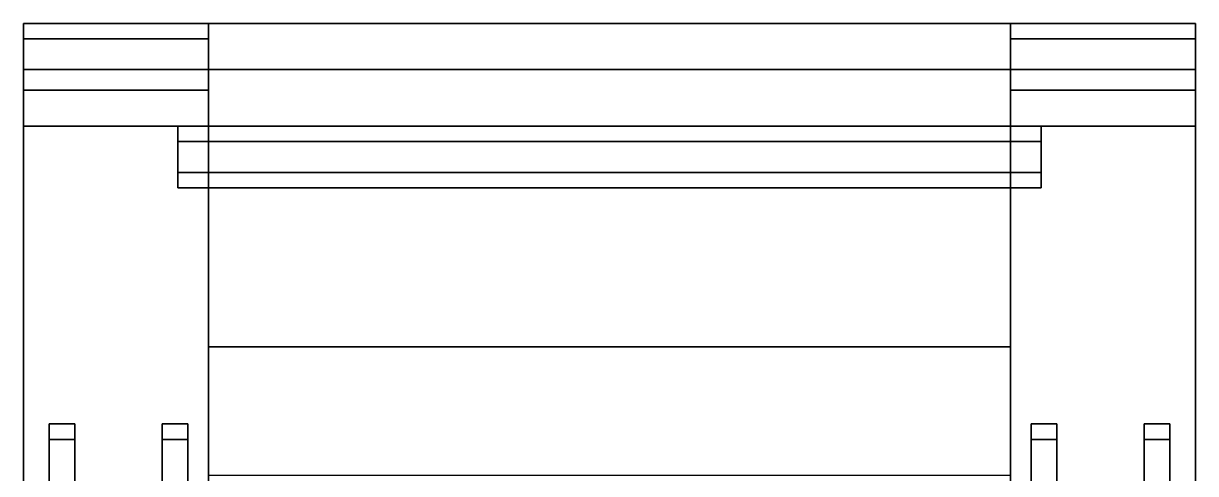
# Model space of a CAD drawing. Extents: x -1.18 to 1.18, y -2.51 to 2.39.
# Drawn here: x -1.14 to 1.14, y 1.513 to 2.39 of the extents above; entities that cross this region are included whole.
import ezdxf

# ---------------------------------------------------------------- set-up
doc = ezdxf.new("R2010")
doc.units = 0
doc.layers.get('0').update_dxf_attribs({"linetype": 'CONTINUOUS'})
for name, color, linetype in [('BOGEY', 5, 'CONTINUOUS'), ('MUDGUARDS', 6, 'CONTINUOUS'), ('WHEELS', 2, 'CONTINUOUS')]:
    doc.layers.add(name, color=color, linetype=linetype)

msp = doc.modelspace()

# ---------------------------------------------------------------- linework, layer by layer
for points in [[(-0.78, 2.3, 0.52), (-0.78, -2.03, 0.44), (-0.78, -0.28, 1), (-0.78, 2.39, 0.71)], [(0.78, 2.39, 0.71), (0.78, 2.3, 0.52), (-0.78, 2.3, 0.52), (-0.78, 2.39, 0.71)], [(-0.78, 2.39, 0.71), (-0.78, 1.02, 1.08), (-0.78, 1.51, 1.06), (-0.78, 2.3, 0.96)], [(0.78, 2.3, 0.96), (0.78, 2.39, 0.71), (-0.78, 2.39, 0.71), (-0.78, 2.3, 0.96)], [(-0.78, 2.39, 0.71), (-0.78, -0.28, 1), (-0.78, -0.28, 1), (-0.78, 1.02, 1.08)], [(0.78, -0.28, 1), (0.78, -2.03, 0.44), (0.78, 2.3, 0.52), (0.78, 2.39, 0.71)], [(0.78, 1.51, 1.06), (0.78, 1.02, 1.08), (0.78, 2.39, 0.71), (0.78, 2.3, 0.96)], [(0.78, -0.28, 1), (0.78, -0.28, 1), (0.78, 2.39, 0.71), (0.78, 1.02, 1.08)], [(0.78, 2.3, 0.52), (0.78, 1.76, 0.34), (-0.78, 1.76, 0.34), (-0.78, 2.3, 0.52)], [(-0.78, 1.76, 0.34), (-0.78, -1.46, 0.34), (-0.78, -2.03, 0.44), (-0.78, 2.3, 0.52)], [(-0.78, 2.3, 0.96), (-0.78, 1.51, 1.06), (0.78, 1.51, 1.06), (0.78, 2.3, 0.96)], [(0.78, -2.03, 0.44), (0.78, -1.46, 0.34), (0.78, 1.76, 0.34), (0.78, 2.3, 0.52)], [(0.78, 1.76, 0.34), (0.78, -1.46, 0.34), (-0.78, -1.46, 0.34), (-0.78, 1.76, 0.34)]]:
    msp.add_3dface(points)
at = {"layer": 'BOGEY'}
for points in [[(-1.09, 1.61, 0.18), (-1.09, 1.58, 0.16), (-1.09, 1.58, 0.25), (-1.09, 1.61, 0.23)], [(-1.09, 1.61, 0.23), (-1.09, 1.58, 0.25), (-1.04, 1.58, 0.25), (-1.04, 1.61, 0.23)], [(-1.04, 1.61, 0.23), (-1.04, 1.61, 0.18), (-1.09, 1.61, 0.18), (-1.09, 1.61, 0.23)], [(-1.04, 1.61, 0.18), (-1.04, 1.58, 0.16), (-1.09, 1.58, 0.16), (-1.09, 1.61, 0.18)], [(-1.04, 1.58, 0.25), (-1.04, 1.58, 0.16), (-1.04, 1.61, 0.18), (-1.04, 1.61, 0.23)], [(-0.82, 1.61, 0.23), (-0.82, 1.61, 0.18), (-0.87, 1.61, 0.18), (-0.87, 1.61, 0.23)], [(-0.87, 1.61, 0.18), (-0.87, 1.58, 0.16), (-0.87, 1.58, 0.25), (-0.87, 1.61, 0.23)], [(-0.82, 1.61, 0.18), (-0.82, 1.58, 0.16), (-0.87, 1.58, 0.16), (-0.87, 1.61, 0.18)], [(-0.87, 1.61, 0.23), (-0.87, 1.58, 0.25), (-0.82, 1.58, 0.25), (-0.82, 1.61, 0.23)], [(-0.82, 1.58, 0.25), (-0.82, 1.58, 0.16), (-0.82, 1.61, 0.18), (-0.82, 1.61, 0.23)], [(0.82, 1.61, 0.18), (0.82, 1.58, 0.16), (0.82, 1.58, 0.25), (0.82, 1.61, 0.23)], [(0.87, 1.61, 0.23), (0.87, 1.61, 0.18), (0.82, 1.61, 0.18), (0.82, 1.61, 0.23)], [(0.87, 1.61, 0.18), (0.87, 1.58, 0.16), (0.82, 1.58, 0.16), (0.82, 1.61, 0.18)], [(0.82, 1.61, 0.23), (0.82, 1.58, 0.25), (0.87, 1.58, 0.25), (0.87, 1.61, 0.23)], [(0.87, 1.58, 0.25), (0.87, 1.58, 0.16), (0.87, 1.61, 0.18), (0.87, 1.61, 0.23)], [(1.09, 1.61, 0.23), (1.09, 1.61, 0.18), (1.04, 1.61, 0.18), (1.04, 1.61, 0.23)], [(1.04, 1.61, 0.18), (1.04, 1.58, 0.16), (1.04, 1.58, 0.25), (1.04, 1.61, 0.23)], [(1.09, 1.61, 0.18), (1.09, 1.58, 0.16), (1.04, 1.58, 0.16), (1.04, 1.61, 0.18)], [(1.04, 1.61, 0.23), (1.04, 1.58, 0.25), (1.09, 1.58, 0.25), (1.09, 1.61, 0.23)], [(1.09, 1.58, 0.25), (1.09, 1.58, 0.16), (1.09, 1.61, 0.18), (1.09, 1.61, 0.23)], [(-1.09, 1.58, 0.16), (-1.09, 1.13, 0.16), (-1.09, 1.13, 0.25), (-1.09, 1.58, 0.25)], [(-1.04, 1.58, 0.16), (-1.04, 1.13, 0.16), (-1.09, 1.13, 0.16), (-1.09, 1.58, 0.16)], [(-1.09, 1.58, 0.25), (-1.09, 1.13, 0.25), (-1.09, 1.33, 0.34), (-1.09, 1.37, 0.34)], [(-1.04, 1.37, 0.34), (-1.04, 1.58, 0.25), (-1.09, 1.58, 0.25), (-1.09, 1.37, 0.34)], [(-1.04, 1.13, 0.25), (-1.04, 1.13, 0.16), (-1.04, 1.58, 0.16), (-1.04, 1.58, 0.25)], [(-1.04, 1.33, 0.34), (-1.04, 1.13, 0.25), (-1.04, 1.58, 0.25), (-1.04, 1.37, 0.34)], [(-0.87, 1.58, 0.16), (-0.87, 1.13, 0.16), (-0.87, 1.13, 0.25), (-0.87, 1.58, 0.25)], [(-0.82, 1.58, 0.16), (-0.82, 1.13, 0.16), (-0.87, 1.13, 0.16), (-0.87, 1.58, 0.16)], [(-0.82, 1.37, 0.34), (-0.82, 1.58, 0.25), (-0.87, 1.58, 0.25), (-0.87, 1.37, 0.34)], [(-0.87, 1.58, 0.25), (-0.87, 1.13, 0.25), (-0.87, 1.33, 0.34), (-0.87, 1.37, 0.34)], [(-0.82, 1.13, 0.25), (-0.82, 1.13, 0.16), (-0.82, 1.58, 0.16), (-0.82, 1.58, 0.25)], [(-0.82, 1.33, 0.34), (-0.82, 1.13, 0.25), (-0.82, 1.58, 0.25), (-0.82, 1.37, 0.34)], [(0.82, 1.58, 0.16), (0.82, 1.13, 0.16), (0.82, 1.13, 0.25), (0.82, 1.58, 0.25)], [(0.87, 1.58, 0.16), (0.87, 1.13, 0.16), (0.82, 1.13, 0.16), (0.82, 1.58, 0.16)], [(0.87, 1.37, 0.34), (0.87, 1.58, 0.25), (0.82, 1.58, 0.25), (0.82, 1.37, 0.34)], [(0.82, 1.58, 0.25), (0.82, 1.13, 0.25), (0.82, 1.33, 0.34), (0.82, 1.37, 0.34)], [(0.87, 1.13, 0.25), (0.87, 1.13, 0.16), (0.87, 1.58, 0.16), (0.87, 1.58, 0.25)], [(0.87, 1.33, 0.34), (0.87, 1.13, 0.25), (0.87, 1.58, 0.25), (0.87, 1.37, 0.34)], [(1.04, 1.58, 0.16), (1.04, 1.13, 0.16), (1.04, 1.13, 0.25), (1.04, 1.58, 0.25)], [(1.09, 1.58, 0.16), (1.09, 1.13, 0.16), (1.04, 1.13, 0.16), (1.04, 1.58, 0.16)], [(1.04, 1.58, 0.25), (1.04, 1.13, 0.25), (1.04, 1.33, 0.34), (1.04, 1.37, 0.34)], [(1.09, 1.37, 0.34), (1.09, 1.58, 0.25), (1.04, 1.58, 0.25), (1.04, 1.37, 0.34)], [(1.09, 1.13, 0.25), (1.09, 1.13, 0.16), (1.09, 1.58, 0.16), (1.09, 1.58, 0.25)], [(1.09, 1.33, 0.34), (1.09, 1.13, 0.25), (1.09, 1.58, 0.25), (1.09, 1.37, 0.34)]]:
    msp.add_3dface(points, dxfattribs=at)
at = {"layer": 'MUDGUARDS'}
for points in [[(-1.14, 2.36, 1.02), (-1.14, 2.26, 1.08), (-1.14, 2.3, 1.13), (-1.14, 2.39, 1.06)], [(-1.14, 2.39, 1.06), (-1.14, 2.3, 1.13), (-0.78, 2.3, 1.13), (-0.78, 2.39, 1.06)], [(-0.78, 2.39, 1.06), (-0.78, 2.36, 1.02), (-1.14, 2.36, 1.02), (-1.14, 2.39, 1.06)], [(-0.78, 2.3, 1.13), (-0.78, 2.26, 1.08), (-0.78, 2.36, 1.02), (-0.78, 2.39, 1.06)], [(0.78, 2.39, 1.06), (0.78, 2.3, 1.13), (1.14, 2.3, 1.13), (1.14, 2.39, 1.06)], [(1.14, 2.39, 1.06), (1.14, 2.36, 1.02), (0.78, 2.36, 1.02), (0.78, 2.39, 1.06)], [(0.78, 2.36, 1.02), (0.78, 2.26, 1.08), (0.78, 2.3, 1.13), (0.78, 2.39, 1.06)], [(1.14, 2.3, 1.13), (1.14, 2.26, 1.08), (1.14, 2.36, 1.02), (1.14, 2.39, 1.06)], [(-0.78, 2.36, 1.02), (-0.78, 2.26, 1.08), (-1.14, 2.26, 1.08), (-1.14, 2.36, 1.02)], [(-0.78, 2.36, 1.02), (-0.78, 2.26, 1.08), (-0.78, 2.19, 1.1), (-0.78, 2.3, 0.96)], [(-0.78, 2.3, 0.96), (-0.78, 2.19, 1.1), (-0.78, 2.26, 1.08), (-0.78, 2.36, 1.02)], [(1.14, 2.36, 1.02), (1.14, 2.26, 1.08), (0.78, 2.26, 1.08), (0.78, 2.36, 1.02)], [(0.78, 2.36, 1.02), (0.78, 2.26, 1.08), (0.78, 2.19, 1.1), (0.78, 2.3, 0.96)], [(0.78, 2.3, 0.96), (0.78, 2.19, 1.1), (0.78, 2.26, 1.08), (0.78, 2.36, 1.02)], [(-1.14, 2.26, 1.08), (-1.14, 2.19, 1.1), (-1.14, 2.19, 1.15), (-1.14, 2.3, 1.13)], [(-1.14, 2.3, 1.13), (-1.14, 2.19, 1.15), (-0.78, 2.19, 1.15), (-0.78, 2.3, 1.13)], [(-0.78, 2.3, 0.96), (-0.78, 1.5167, 1.0591), (-0.78, 1.5167, 1.0591), (-0.78, 2.19, 1.1)], [(-0.78, 2.19, 1.1), (-0.78, 1.5167, 1.0591), (-0.78, 1.5167, 1.0591), (-0.78, 2.3, 0.96)], [(-0.78, 2.19, 1.15), (-0.78, 2.19, 1.1), (-0.78, 2.26, 1.08), (-0.78, 2.3, 1.13)], [(0.78, 2.3, 1.13), (0.78, 2.19, 1.15), (1.14, 2.19, 1.15), (1.14, 2.3, 1.13)], [(0.78, 2.3, 0.96), (0.78, 1.5167, 1.0591), (0.78, 1.5167, 1.0591), (0.78, 2.19, 1.1)], [(0.78, 2.19, 1.1), (0.78, 1.5167, 1.0591), (0.78, 1.5167, 1.0591), (0.78, 2.3, 0.96)], [(0.78, 2.26, 1.08), (0.78, 2.19, 1.1), (0.78, 2.19, 1.15), (0.78, 2.3, 1.13)], [(1.14, 2.19, 1.15), (1.14, 2.19, 1.1), (1.14, 2.26, 1.08), (1.14, 2.3, 1.13)], [(-0.78, 2.26, 1.08), (-0.78, 2.19, 1.1), (-1.14, 2.19, 1.1), (-1.14, 2.26, 1.08)], [(1.14, 2.26, 1.08), (1.14, 2.19, 1.1), (0.78, 2.19, 1.1), (0.78, 2.26, 1.08)], [(-1.14, 2.19, 1.1), (-1.14, -2.26, 0.83), (-1.14, -2.26, 0.86), (-1.14, 2.19, 1.15)], [(-1.14, 2.19, 1.15), (-1.14, -2.26, 0.86), (-0.78, -2.26, 0.86), (-0.78, 2.19, 1.15)], [(-0.78, 2.19, 1.1), (-0.78, -2.26, 0.83), (-1.14, -2.26, 0.83), (-1.14, 2.19, 1.1)], [(-0.78, -2.26, 0.86), (-0.78, -2.26, 0.83), (-0.78, 2.19, 1.1), (-0.78, 2.19, 1.15)], [(1.14, 2.19, 1.1), (1.14, -2.26, 0.83), (0.78, -2.26, 0.83), (0.78, 2.19, 1.1)], [(0.78, 2.19, 1.15), (0.78, -2.26, 0.86), (1.14, -2.26, 0.86), (1.14, 2.19, 1.15)], [(0.78, 2.19, 1.1), (0.78, -2.26, 0.83), (0.78, -2.26, 0.86), (0.78, 2.19, 1.15)], [(1.14, -2.26, 0.86), (1.14, -2.26, 0.83), (1.14, 2.19, 1.1), (1.14, 2.19, 1.15)]]:
    msp.add_3dface(points, dxfattribs=at)
at = {"layer": 'WHEELS'}
for points in [[(0.84, 2.16, 0.722), (0.84, 2.19, 0.67), (-0.84, 2.19, 0.67), (-0.84, 2.16, 0.722)], [(0.84, 2.19, 0.67), (0.84, 2.16, 0.618), (-0.84, 2.16, 0.618), (-0.84, 2.19, 0.67)], [(0.84, 2.1, 0.722), (0.84, 2.16, 0.722), (-0.84, 2.16, 0.722), (-0.84, 2.1, 0.722)], [(0.84, 2.16, 0.618), (0.84, 2.1, 0.618), (-0.84, 2.1, 0.618), (-0.84, 2.16, 0.618)], [(0.84, 2.07, 0.67), (0.84, 2.1, 0.722), (-0.84, 2.1, 0.722), (-0.84, 2.07, 0.67)], [(0.84, 2.1, 0.618), (0.84, 2.07, 0.67), (-0.84, 2.07, 0.67), (-0.84, 2.1, 0.618)]]:
    msp.add_3dface(points, dxfattribs=at)

doc.saveas('drawing.dxf')
